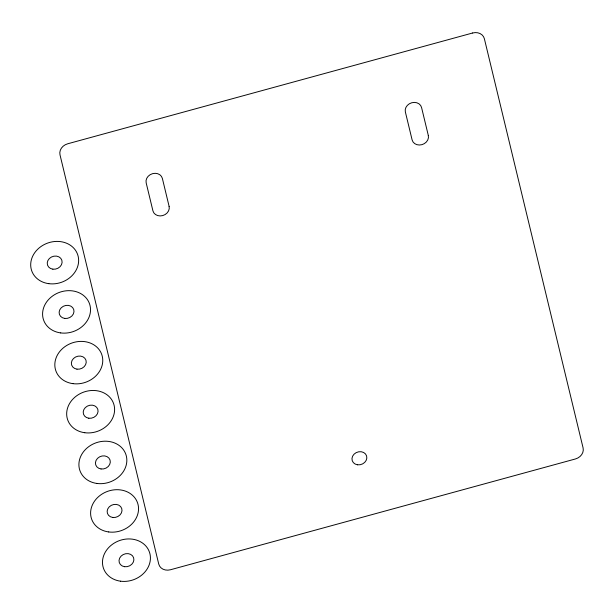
<?xml version="1.0" encoding="UTF-8"?>
<svg xmlns="http://www.w3.org/2000/svg" width="614" height="614" viewBox="0 0 614 614"><rect width="100%" height="100%" fill="white"/><g stroke="black" fill="none" stroke-linecap="round" stroke-linejoin="round"><path stroke-width="0.92" d="M472.626 32.995L67.701 143.783A10.093 8.611 -20 0 0 60.003 154.828L158.727 564.036A10.093 8.611 -20 0 0 170.469 569.761L575.395 458.973A10.093 8.611 -20 0 0 583.093 447.928L484.369 38.72A10.093 8.611 -20 0 0 472.626 32.995M428.311 135.471L421.565 107.511A8.412 7.176 -20 0 0 411.779 102.745A8.412 7.176 -20 0 0 405.363 111.948L412.109 139.9A8.412 7.176 -20 0 0 421.895 144.674A8.412 7.176 -20 0 0 428.311 135.471M169.111 206.381L162.372 178.428A8.412 7.176 -20 0 0 152.587 173.655A8.412 7.176 -20 0 0 146.17 182.865L152.917 210.817A8.412 7.176 -20 0 0 162.702 215.591A8.412 7.176 -20 0 0 169.111 206.381M48.813 283.668A24.36 20.792 -20 0 0 77.732 254.795A24.36 20.792 -20 0 0 37.469 249.476A24.36 20.792 -20 0 0 48.813 283.668M52.85 269.178A7.568 6.462 -20 0 0 61.837 260.206A7.568 6.462 -20 0 0 49.327 258.555A7.568 6.462 -20 0 0 52.85 269.178M72.936 383.65A24.36 20.792 -20 0 0 101.855 354.785A24.36 20.792 -20 0 0 61.592 349.466A24.36 20.792 -20 0 0 72.936 383.65M76.973 369.16A7.568 6.462 -20 0 0 85.96 360.195A7.568 6.462 -20 0 0 73.45 358.545A7.568 6.462 -20 0 0 76.973 369.16M64.731 318.428A7.568 6.462 -20 0 0 73.718 309.464A7.568 6.462 -20 0 0 61.208 307.814A7.568 6.462 -20 0 0 64.731 318.428M60.694 332.918A24.36 20.792 -20 0 0 89.613 304.053A24.36 20.792 -20 0 0 49.35 298.734A24.36 20.792 -20 0 0 60.694 332.918M84.77 432.724A24.36 20.792 -20 0 0 113.697 403.858A24.36 20.792 -20 0 0 73.434 398.54A24.36 20.792 -20 0 0 84.77 432.724M88.815 418.234A7.568 6.462 -20 0 0 97.795 409.269A7.568 6.462 -20 0 0 85.292 407.619A7.568 6.462 -20 0 0 88.815 418.234M101.049 468.973A7.568 6.462 -20 0 0 110.036 460.001A7.568 6.462 -20 0 0 97.534 458.351A7.568 6.462 -20 0 0 101.049 468.973M97.012 483.464A24.36 20.792 -20 0 0 125.931 454.59A24.36 20.792 -20 0 0 85.676 449.271A24.36 20.792 -20 0 0 97.012 483.464M108.709 531.954A24.36 20.792 -20 0 0 137.636 503.089A24.36 20.792 -20 0 0 97.373 497.77A24.36 20.792 -20 0 0 108.709 531.954M112.753 517.464A7.568 6.462 -20 0 0 121.733 508.499A7.568 6.462 -20 0 0 109.231 506.849A7.568 6.462 -20 0 0 112.753 517.464M124.634 566.707A7.568 6.462 -20 0 0 133.614 557.742A7.568 6.462 -20 0 0 121.112 556.084A7.568 6.462 -20 0 0 124.634 566.707M120.59 581.197A24.36 20.792 -20 0 0 149.517 552.331A24.36 20.792 -20 0 0 109.254 547.005A24.36 20.792 -20 0 0 120.59 581.197M357.578 464.798A7.568 6.462 -20 0 0 366.566 455.834A7.568 6.462 -20 0 0 354.055 454.176A7.568 6.462 -20 0 0 357.578 464.798"/></g></svg>
